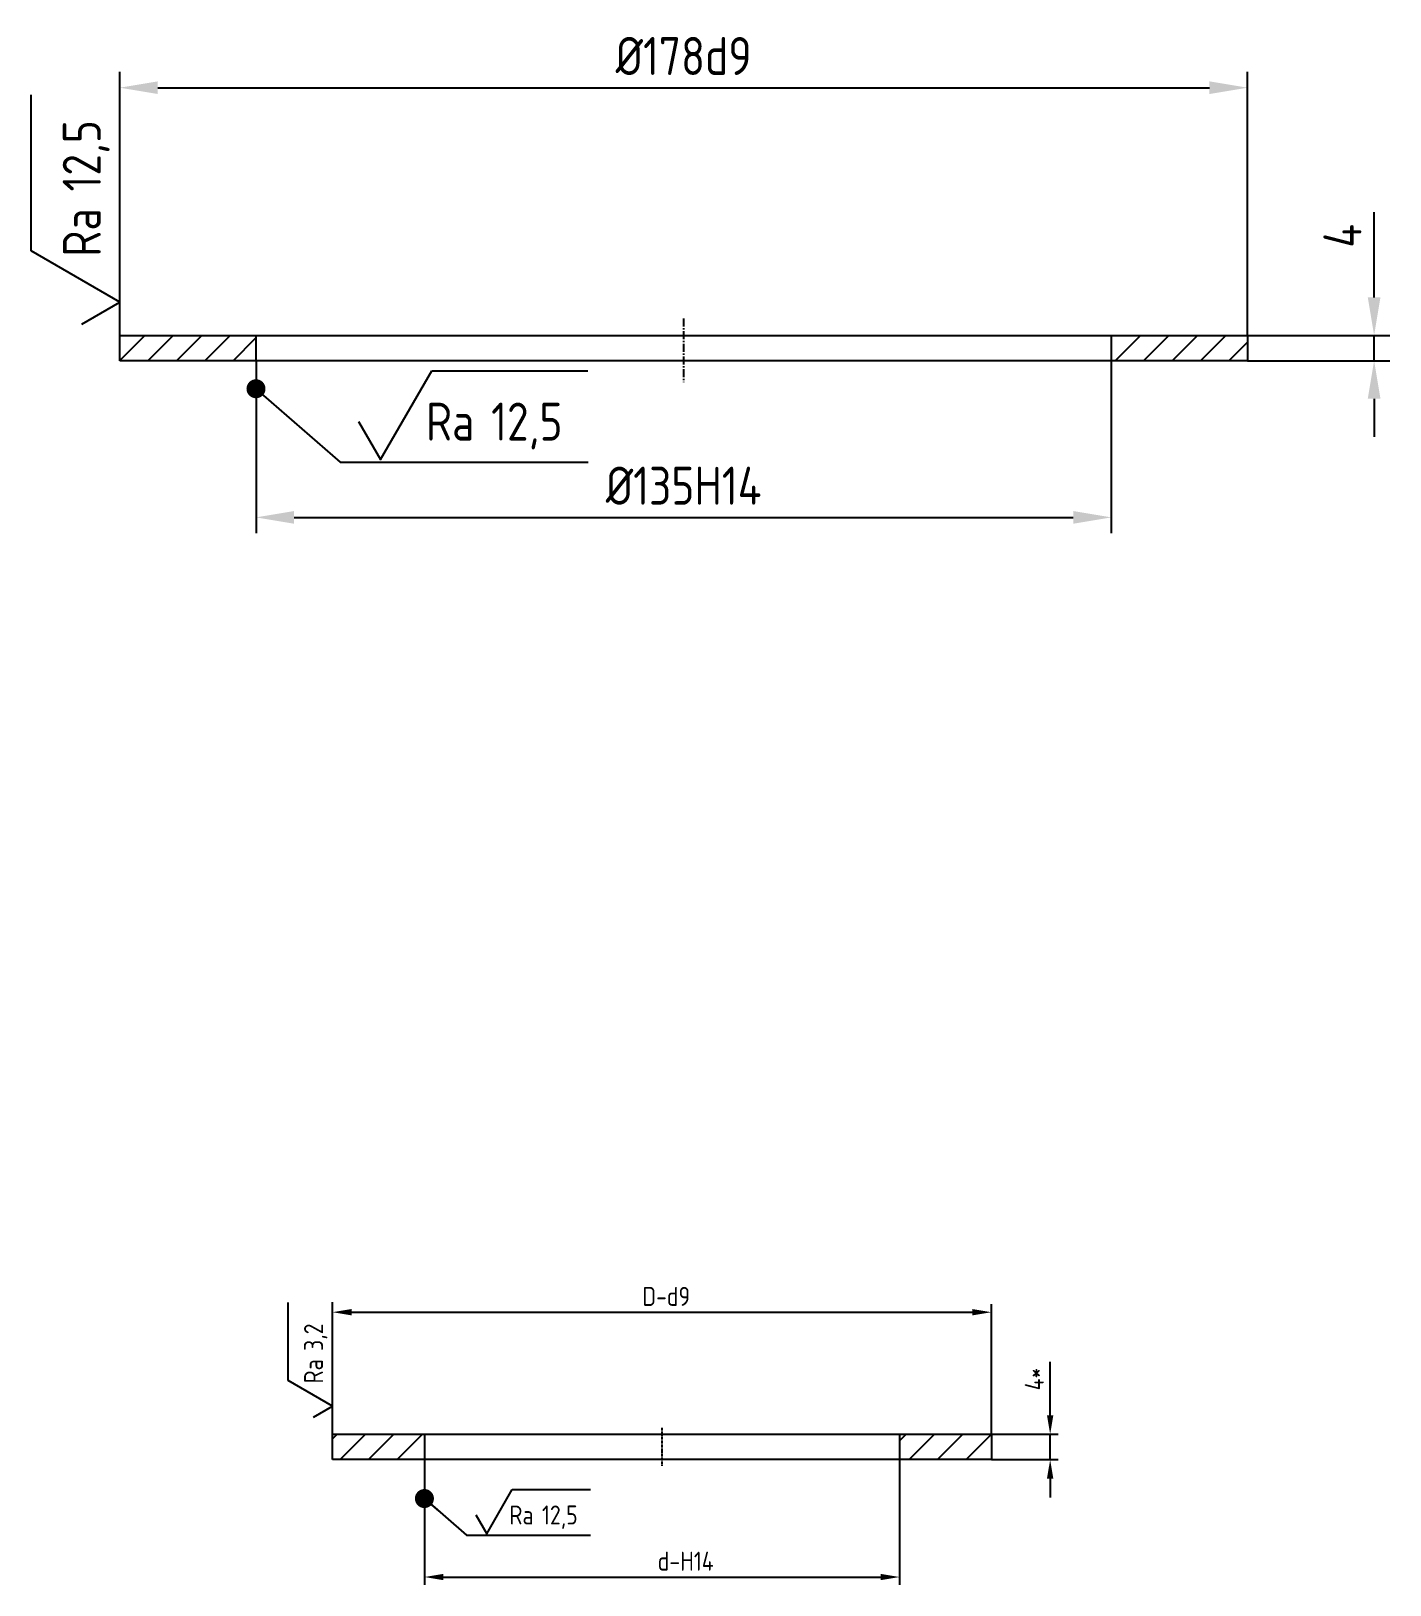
# Model space of a CAD drawing. Header units: millimetres. Extents: x 117 to 331, y -89 to 156.
import ezdxf

# ---------------------------------------------------------------- set-up
doc = ezdxf.new("R2010")
doc.units = ezdxf.units.MM
doc.linetypes.add('CENTER', pattern=[2, 1.25, -0.25, 0.25, -0.25])
for name, color, linetype in [('CEN', 5, 'CENTER'), ('Cont', 6, 'Continuous'), ('DIM', 7, 'Continuous'), ('HATCH', 2, 'Continuous'), ('Text', 3, 'Continuous')]:
    doc.layers.add(name, color=color, linetype=linetype)
doc.styles.add('Style1', font='romans.shx', dxfattribs={"width": 0.8})
doc.dimstyles.new('2Lin', dxfattribs={"dimscale": 2, "dimtxt": 3, "dimasz": 3, "dimexe": 1.25, "dimexo": 0, "dimgap": 1, "dimtad": 1, "dimdec": 3, "dimtxsty": 'Style1', "dimcen": 2.5, "dimclrt": 3, "dimadec": 0, "dimazin": 0, "dimtfac": 1, "dimtdec": 3, "dimtmove": 0, "dimatfit": 3, "dimldrblk": 'DOT', "dimfxl": 1, "dimarcsym": 0})
doc.dimstyles.new('Lin', dxfattribs={"dimtxt": 3, "dimasz": 3, "dimexe": 1.25, "dimexo": 0, "dimgap": 1, "dimtad": 1, "dimdec": 3, "dimtxsty": 'Style1', "dimcen": 2.5, "dimclrt": 3, "dimadec": 0, "dimazin": 0, "dimtfac": 1, "dimtdec": 3, "dimtmove": 0, "dimatfit": 3, "dimldrblk": 'DOT', "dimfxl": 1, "dimarcsym": 0})

# ---------------------------------------------------------------- blocks, each defined once
blk = doc.blocks.new('*D8')
at = {"layer": 'Defpoints', "color": 0, "transparency": 16777216}
for p in [(308.96, 147.51), (130.96, 108.41), (308.96, 108.41)]:
    blk.add_point(p, dxfattribs=at)
at = {"layer": 'DIM', "color": 0, "lineweight": -2, "transparency": 16777216}
for p, q in [((130.96, 108.41), (130.96, 150.01)), ((308.96, 108.41), (308.96, 150.01)), ((136.96, 147.51), (302.96, 147.51))]:
    blk.add_line(p, q, dxfattribs=at)
at = {"layer": 'DIM', "color": 0, "transparency": 16777216}
for points in [[(136.96, 148.51), (136.96, 146.51), (130.96, 147.51)], [(302.96, 148.51), (302.96, 146.51), (308.96, 147.51)]]:
    blk.add_solid(points, dxfattribs=at)
at = {"layer": 'DIM', "color": 3, "transparency": 16777216, "insert": (219.96, 152.51), "char_height": 6, "attachment_point": 5, "style": 'Style1'}
blk.add_mtext('%%C178d9', dxfattribs=at)
blk = doc.blocks.new('_Dot')
at = {"color": 0, "linetype": 'ByBlock', "lineweight": -2}
blk.add_line((-0.5, 0), (-1, 0), dxfattribs=at)
at = {"color": 0, "linetype": 'ByBlock', "const_width": 0.5}
blk.add_lwpolyline([(-0.25, 0, 1), (0.25, 0, 1)], format="xyb", close=True, dxfattribs=at)
blk = doc.blocks.new('*D9')
at = {"layer": 'Defpoints', "color": 0, "transparency": 16777216}
for p in [(152.46, 104.41), (287.46, 104.41), (287.46, 79.67)]:
    blk.add_point(p, dxfattribs=at)
at = {"layer": 'DIM', "color": 0, "lineweight": -2, "transparency": 16777216}
for p, q in [((152.46, 104.41), (152.46, 77.17)), ((287.46, 104.41), (287.46, 77.17)), ((158.46, 79.67), (281.46, 79.67))]:
    blk.add_line(p, q, dxfattribs=at)
at = {"layer": 'DIM', "color": 0, "transparency": 16777216}
for points in [[(158.46, 80.67), (158.46, 78.67), (152.46, 79.67)], [(281.46, 80.67), (281.46, 78.67), (287.46, 79.67)]]:
    blk.add_solid(points, dxfattribs=at)
at = {"layer": 'DIM', "color": 3, "transparency": 16777216, "insert": (219.96, 84.67), "char_height": 6, "attachment_point": 5, "style": 'Style1'}
blk.add_mtext('%%C135H14', dxfattribs=at)
blk = doc.blocks.new('sherISO_01')
at = {"layer": 'Text'}
blk.add_line((4.04, 7), (16.36, 7), dxfattribs=at)
blk.add_lwpolyline([(-1.73, 3), (0, 0), (4.04, 7)], dxfattribs=at)
at = {"layer": 'Text', "style": 'Style1', "width": 0.8}
blk.add_text('Ra', height=3, dxfattribs=at).set_placement((3.58, 1.5))
blk.add_attdef('12,5', (8.73, 1.5), '', height=3, dxfattribs=at)
blk = doc.blocks.new('*D10')
at = {"layer": 'Defpoints', "color": 0, "transparency": 16777216}
for p in [(308.96, 108.41), (328.94, 108.41), (308.96, 104.41)]:
    blk.add_point(p, dxfattribs=at)
at = {"layer": 'DIM', "color": 0, "lineweight": -2, "transparency": 16777216}
for p, q in [((328.94, 114.41), (328.94, 127.84)), ((308.96, 108.41), (331.44, 108.41)), ((328.94, 104.41), (328.94, 108.41)), ((308.96, 104.41), (331.44, 104.41)), ((328.94, 98.41), (328.94, 92.41))]:
    blk.add_line(p, q, dxfattribs=at)
at = {"layer": 'DIM', "color": 0, "transparency": 16777216}
for points in [[(327.94, 114.41), (329.94, 114.41), (328.94, 108.41)], [(327.94, 98.41), (329.94, 98.41), (328.94, 104.41)]]:
    blk.add_solid(points, dxfattribs=at)
at = {"layer": 'DIM', "color": 3, "transparency": 16777216, "insert": (323.94, 124.12), "char_height": 6, "attachment_point": 5, "rotation": 90, "style": 'Style1'}
blk.add_mtext('4', dxfattribs=at)
blk = doc.blocks.new('*D12')
at = {"layer": 'Defpoints', "color": 0, "ltscale": 0.3, "transparency": 16777216}
for p in [(268.54, -45.82), (164.54, -65.08), (268.54, -65.08)]:
    blk.add_point(p, dxfattribs=at)
at = {"layer": 'DIM', "color": 0, "lineweight": -2, "ltscale": 0.3, "transparency": 16777216}
for p, q in [((164.54, -65.08), (164.54, -44.57)), ((167.54, -45.82), (265.54, -45.82)), ((268.54, -65.08), (268.54, -44.57))]:
    blk.add_line(p, q, dxfattribs=at)
at = {"layer": 'DIM', "color": 0, "ltscale": 0.3, "transparency": 16777216}
for points in [[(167.54, -45.32), (167.54, -46.32), (164.54, -45.82)], [(265.54, -45.32), (265.54, -46.32), (268.54, -45.82)]]:
    blk.add_solid(points, dxfattribs=at)
at = {"layer": 'DIM', "color": 3, "ltscale": 0.3, "transparency": 16777216, "insert": (217.22, -43.32), "char_height": 3, "attachment_point": 5, "style": 'Style1'}
blk.add_mtext('D-d9', dxfattribs=at)
blk = doc.blocks.new('*D13')
at = {"layer": 'Defpoints', "color": 0, "transparency": 16777216}
for p in [(179.04, -69.08), (254.04, -69.08), (254.04, -87.63)]:
    blk.add_point(p, dxfattribs=at)
at = {"layer": 'DIM', "color": 0, "lineweight": -2, "transparency": 16777216}
for p, q in [((179.04, -69.08), (179.04, -88.88)), ((254.04, -69.08), (254.04, -88.88)), ((182.04, -87.63), (251.04, -87.63))]:
    blk.add_line(p, q, dxfattribs=at)
at = {"layer": 'DIM', "color": 0, "transparency": 16777216}
for points in [[(182.04, -87.13), (182.04, -88.13), (179.04, -87.63)], [(251.04, -87.13), (251.04, -88.13), (254.04, -87.63)]]:
    blk.add_solid(points, dxfattribs=at)
at = {"layer": 'DIM', "color": 3, "transparency": 16777216, "insert": (220.28, -85.13), "char_height": 3, "attachment_point": 5, "style": 'Style1'}
blk.add_mtext('d-H14', dxfattribs=at)
blk = doc.blocks.new('*D14')
at = {"layer": 'Defpoints', "color": 0, "transparency": 16777216}
for p in [(268.54, -65.08), (277.81, -65.08), (268.54, -69.08)]:
    blk.add_point(p, dxfattribs=at)
at = {"layer": 'DIM', "color": 0, "lineweight": -2, "transparency": 16777216}
for p, q in [((277.81, -62.08), (277.81, -53.65)), ((268.54, -65.08), (279.06, -65.08)), ((277.81, -69.08), (277.81, -65.08)), ((268.54, -69.08), (279.06, -69.08)), ((277.81, -72.08), (277.81, -75.08))]:
    blk.add_line(p, q, dxfattribs=at)
at = {"layer": 'DIM', "color": 0, "transparency": 16777216}
for points in [[(277.31, -62.08), (278.31, -62.08), (277.81, -65.08)], [(277.31, -72.08), (278.31, -72.08), (277.81, -69.08)]]:
    blk.add_solid(points, dxfattribs=at)
at = {"layer": 'DIM', "color": 3, "transparency": 16777216, "insert": (275.31, -56.37), "char_height": 3, "attachment_point": 5, "rotation": 90, "style": 'Style1'}
blk.add_mtext('4*', dxfattribs=at)

msp = doc.modelspace()

# ---------------------------------------------------------------- hatches: boundary and pattern name
at = {"layer": 'HATCH'}
h = msp.add_hatch(dxfattribs=at)
h.set_pattern_fill('ANSI31', color=256, style=0)
h.set_pattern_definition([(45, (-68.995, 241.2664), (-2.245064, 2.245064), [])])
h.paths.add_polyline_path([(130.9587, 108.4093), (130.9587, 104.4093), (152.4587, 104.4093), (152.4587, 108.4093)])
h.paths.add_polyline_path([(308.9587, 104.4093), (308.9587, 108.4093), (287.4587, 108.4093), (287.4587, 104.4093)])
h = msp.add_hatch(dxfattribs=at)
h.set_pattern_fill('ANSI31', color=256, style=0)
h.set_pattern_definition([(45, (133.0783, -11.9514), (-2.245064, 2.245064), [])])
h.paths.add_polyline_path([(179.0422, -69.0822), (179.0422, -65.0822), (164.5422, -65.0822), (164.5422, -69.0822)])
h.paths.add_polyline_path([(268.5422, -69.0822), (268.5422, -65.0822), (254.0422, -65.0822), (254.0422, -69.0822)])

# ---------------------------------------------------------------- linework, layer by layer
at = {"layer": 'CEN'}
msp.add_line((219.9587, 111.0573), (219.9587, 101.0108), dxfattribs=at)
at = {"layer": 'CEN', "ltscale": 0.3}
msp.add_line((216.5422, -64.0872), (216.5422, -70.123), dxfattribs=at)
at = {"layer": 'Cont'}
for p, q in [((130.9587, 108.4093), (308.9587, 108.4093)), ((130.9587, 104.4093), (130.9587, 108.4093)), ((152.4587, 108.4093), (152.4587, 104.4093)), ((287.4587, 108.4093), (287.4587, 104.4093)), ((308.9587, 108.4093), (308.9587, 104.4093)), ((308.9587, 104.4093), (130.9587, 104.4093)), ((164.5422, -65.0822), (268.5422, -65.0822)), ((164.5422, -69.0822), (164.5422, -65.0822)), ((179.0422, -65.0822), (179.0422, -69.0822)), ((254.0422, -65.0822), (254.0422, -69.0822)), ((268.5422, -65.0822), (268.5422, -69.0822)), ((268.5422, -69.0822), (164.5422, -69.0822))]:
    msp.add_line(p, q, dxfattribs=at)
at = {"layer": 'DIM'}
msp.add_line((164.5422, -53.5822), (164.5422, -44.2203), dxfattribs=at)

# ---------------------------------------------------------------- block references
at = {"layer": 'DIM', "xscale": 2, "yscale": 2, "zscale": 2, "rotation": 90}
msp.add_blockref('sherISO_01', (130.9587, 113.6589), dxfattribs=at).add_auto_attribs({'12,5': '12,5'})
at = {"layer": 'DIM', "xscale": 2, "yscale": 2, "zscale": 2}
msp.add_blockref('sherISO_01', (172.1177, 88.7907), dxfattribs=at).add_auto_attribs({'12,5': '12,5'})
at = {"layer": 'DIM', "rotation": 90}
msp.add_blockref('sherISO_01', (164.5422, -60.6551), dxfattribs=at).add_auto_attribs({'12,5': '3,2'})
at = {"layer": 'DIM'}
msp.add_blockref('sherISO_01', (188.8717, -80.8329), dxfattribs=at).add_auto_attribs({'12,5': '12,5'})

# ---------------------------------------------------------------- dimensions: what is measured, and where the dimension line sits
for base, p1, p2, text, picture, middle in [((308.9587, 147.51), (130.9587, 108.4093), (308.9587, 108.4093), '%%C<>d9', '*D8', (219.9587, 147.51)), ((287.4587, 79.6699), (152.4587, 104.4093), (287.4587, 104.4093), '%%C<>H14', '*D9', (219.9587, 79.6699))]:
    dim = msp.add_linear_dim(base=base, p1=p1, p2=p2, text=text, dimstyle='2Lin', dxfattribs=at)
    dim.commit()
    dim.dimension.update_dxf_attribs({"geometry": picture, "text_midpoint": middle, "dimtype": 160})
dim = msp.add_linear_dim(base=(328.9371, 108.4093), p1=(308.9587, 104.4093), p2=(308.9587, 108.4093), angle=90, dimstyle='2Lin', dxfattribs=at)
dim.commit()
dim.dimension.update_dxf_attribs({"geometry": '*D10', "text_midpoint": (328.9371, 124.1235), "dimtype": 160})
at = {"layer": 'DIM', "ltscale": 0.3}
dim = msp.add_linear_dim(base=(268.5422, -45.8185), p1=(164.5422, -65.0822), p2=(268.5422, -65.0822), text='D-d9', dimstyle='Lin', dxfattribs=at)
dim.commit()
dim.dimension.update_dxf_attribs({"geometry": '*D12', "text_midpoint": (217.2248, -45.8185), "dimtype": 160})
at = {"layer": 'DIM'}
dim = msp.add_linear_dim(base=(277.8069, -65.0822), p1=(268.5422, -69.0822), p2=(268.5422, -65.0822), angle=90, text='<>*', dimstyle='Lin', dxfattribs=at)
dim.commit()
dim.dimension.update_dxf_attribs({"geometry": '*D14', "text_midpoint": (277.8069, -56.3679), "dimtype": 160})
dim = msp.add_linear_dim(base=(254.0422, -87.6254), p1=(179.0422, -69.0822), p2=(254.0422, -69.0822), text='d-H14', dimstyle='Lin', override={"dimatfit": 3}, dxfattribs=at)
dim.commit()
dim.dimension.update_dxf_attribs({"geometry": '*D13', "text_midpoint": (220.2838, -87.6254), "dimtype": 160})

# ---------------------------------------------------------------- leaders
for points in [[(152.4587, 99.9784), (165.7224, 88.3912), (204.8933, 88.3912)], [(179.0422, -75.239), (185.6741, -81.0326), (205.2595, -81.0326)]]:
    msp.add_leader(points, dimstyle='Lin', override={"dimgap": 1, "dimtad": 0}, dxfattribs=at)

doc.saveas('drawing.dxf')
